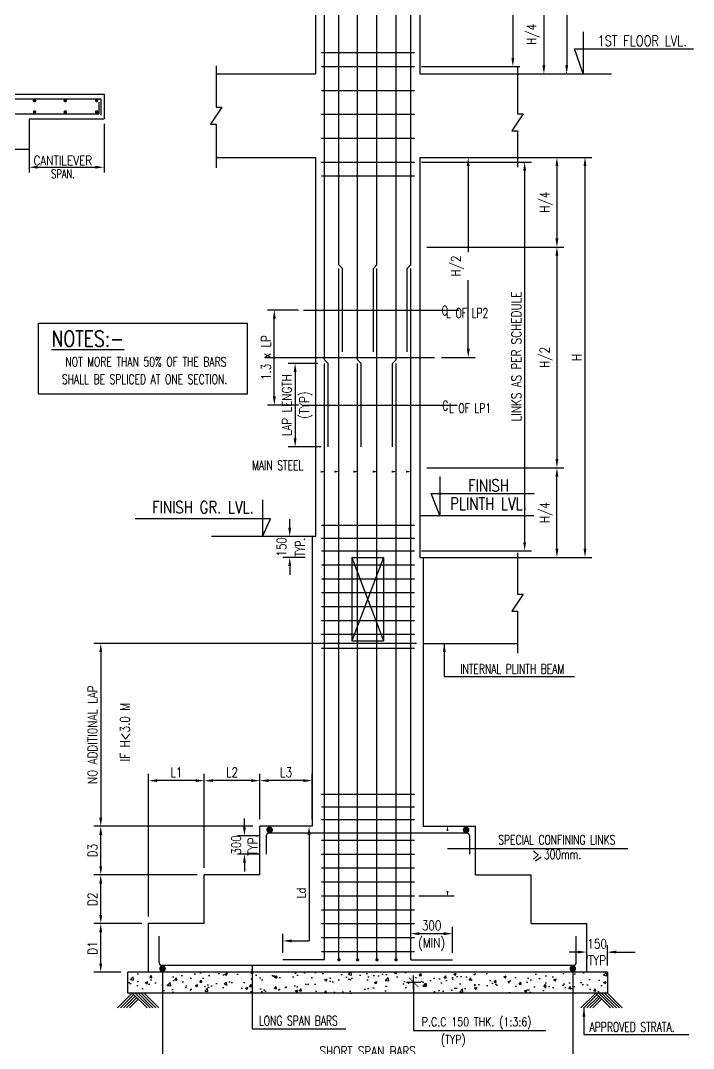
# Model space of a CAD drawing. Extents: x 482149 to 766876, y -388107 to -272741.
# Drawn here: x 703355 to 722711, y -328786 to -299230 of the extents above; entities that cross this region are included whole.
import ezdxf
from ezdxf.enums import TextEntityAlignment as Align
from ezdxf.lldxf.tags import DXFTag

# ---------------------------------------------------------------- set-up
doc = ezdxf.new("R2010")
doc.units = 0
doc.header["$LTSCALE"] = 500
doc.header["$MEASUREMENT"] = 0
doc.layers.get('DEFPOINTS').update_dxf_attribs({"color": 4})
for name, color, linetype in [('CEN', 8, 'CENTER'), ('COL', 1, 'Continuous'), ('DIM', 5, 'Continuous'), ('FOOT', 4, 'Continuous'), ('FRAME', 6, 'Continuous'), ('LINK', 2, 'Continuous'), ('P.C.C.', 8, 'Continuous'), ('RING', 4, 'Continuous'), ('S-CONCRET LINE', 4, 'Continuous'), ('S-R.C.C. PILE CAP', 40, 'Continuous'), ('S-REINFORCEMENT', 6, 'Continuous'), ('S-SCHEDULE', 2, 'Continuous'), ('S-TEXT-1', 4, 'Continuous'), ('S-TITLE', 6, 'Continuous'), ('TXT', 4, 'Continuous'), ('TXT1', 2, 'Continuous')]:
    doc.layers.add(name, color=color, linetype=linetype)
doc.styles.add('ROMAND', font='simplex.shx')
doc.styles.add('ROMANS', font='simplex.shx', dxfattribs={"width": 0.8, "height": 275, "bigfont": 'bigfont.shx'})
tags = doc.linetypes.add('CENTER', pattern=[2, 1.25, -0.25, 0.25, -0.25]).pattern_tags.tags
tags[10:11] = [DXFTag(74, 4), DXFTag(75, 0), DXFTag(340, '0'), DXFTag(46, 1.0), DXFTag(50, 0.0), DXFTag(44, 0.0), DXFTag(45, 0.0)]
tags[8:9] = [DXFTag(74, 4), DXFTag(75, 0), DXFTag(340, '0'), DXFTag(46, 1.0), DXFTag(50, 0.0), DXFTag(44, 0.0), DXFTag(45, 0.0)]
tags[6:7] = [DXFTag(74, 4), DXFTag(75, 0), DXFTag(340, '0'), DXFTag(46, 1.0), DXFTag(50, 0.0), DXFTag(44, 0.0), DXFTag(45, 0.0)]
tags[4:5] = [DXFTag(74, 4), DXFTag(75, 0), DXFTag(340, '0'), DXFTag(46, 1.0), DXFTag(50, 0.0), DXFTag(44, 0.0), DXFTag(45, 0.0)]
doc.dimstyles.new('dim100', dxfattribs={"dimtxt": 250, "dimasz": 250, "dimexe": 200, "dimexo": 200, "dimgap": 100, "dimtad": 1, "dimdec": 0, "dimzin": 0, "dimdsep": 46, "dimtxsty": 'ROMANS', "dimcen": 0, "dimclrd": 5, "dimclre": 5, "dimclrt": 4, "dimadec": 0, "dimazin": 0, "dimtfac": 1, "dimtdec": 0, "dimtix": 1, "dimtofl": 0, "dimtmove": 2, "dimatfit": 3, "dimfxl": 0, "dimtolj": 1, "dimtzin": 0, "dimlwd": -1, "dimlwe": -1, "dimarcsym": 0})
doc.dimstyles.new('dim25', dxfattribs={"dimtxt": 250, "dimasz": 250, "dimexe": 200, "dimexo": 200, "dimgap": 100, "dimtad": 1, "dimdec": 0, "dimlfac": 0.25, "dimzin": 0, "dimdsep": 46, "dimtxsty": 'ROMANS', "dimcen": 0, "dimclrd": 5, "dimclre": 5, "dimclrt": 4, "dimadec": 0, "dimazin": 0, "dimtfac": 1, "dimtdec": 0, "dimtix": 1, "dimtofl": 0, "dimtmove": 2, "dimatfit": 3, "dimfxl": 0, "dimtolj": 1, "dimtzin": 0, "dimlwd": -1, "dimlwe": -1, "dimarcsym": 0})
doc.dimstyles.new('INT$7', dxfattribs={"dimtxt": 9, "dimasz": 8, "dimexe": 8, "dimexo": 3, "dimgap": 2, "dimtad": 1, "dimdec": 0, "dimzin": 0, "dimdsep": 46, "dimtxsty": 'ROMANS', "dimblk": 'DIMTICK', "dimcen": -0.25, "dimclrd": 5, "dimclre": 5, "dimclrt": 4, "dimadec": 0, "dimazin": 0, "dimtfac": 1, "dimtdec": 0, "dimtix": 1, "dimtofl": 0, "dimtmove": 2, "dimatfit": 3, "dimldrblk": 'DIMTICK', "dimfxl": 0, "dimtolj": 1, "dimtzin": 0, "dimarcsym": 0})
doc.dimstyles.new('INT1', dxfattribs={"dimtxt": 250, "dimasz": 250, "dimexe": 150, "dimexo": 60, "dimgap": 75, "dimtad": 1, "dimdec": 0, "dimzin": 0, "dimdsep": 46, "dimtxsty": 'ROMANS', "dimcen": -250, "dimclrd": 5, "dimclre": 5, "dimclrt": 4, "dimadec": 0, "dimazin": 0, "dimtfac": 1, "dimtdec": 0, "dimtix": 1, "dimtofl": 0, "dimtmove": 2, "dimatfit": 3, "dimfxl": 0, "dimtolj": 1, "dimtzin": 0, "dimarcsym": 0})

# ---------------------------------------------------------------- blocks, each defined once
blk = doc.blocks.new('*D195')
at = {"layer": 'DEFPOINTS', "color": 0}
for p in [(711097, -314066), (711680, -314066), (711740, -314666)]:
    blk.add_point(p, dxfattribs=at)
at = {"layer": 'DIM', "color": 5}
for p, q in [((711097, -313816), (711097, -313566)), ((711480, -314066), (710897, -314066)), ((711540, -314666), (710897, -314666)), ((711097, -314916), (711097, -315166))]:
    blk.add_line(p, q, dxfattribs=at)
for points in [[(711055, -313816), (711139, -313816), (711097, -314066)], [(711139, -314916), (711055, -314916), (711097, -314666)]]:
    blk.add_solid(points, dxfattribs=at)
at = {"layer": 'DIM', "color": 4, "insert": (710860, -314366), "char_height": 275, "attachment_point": 5, "rotation": 90, "style": 'ROMANS'}
blk.add_mtext('\\A1;150', dxfattribs=at)
blk = doc.blocks.new('*D209')
at = {"layer": 'DEFPOINTS', "color": 0}
for p in [(710655, -307554), (711548, -307554), (711548, -310289)]:
    blk.add_point(p, dxfattribs=at)
at = {"layer": 'DIM', "color": 5}
for p, q in [((711348, -307554), (710455, -307554)), ((710655, -310039), (710655, -307804)), ((711348, -310289), (710455, -310289))]:
    blk.add_line(p, q, dxfattribs=at)
for points in [[(710697, -307804), (710613, -307804), (710655, -307554)], [(710613, -310039), (710697, -310039), (710655, -310289)]]:
    blk.add_solid(points, dxfattribs=at)
at = {"layer": 'DIM', "color": 4, "insert": (710418, -308922), "char_height": 275, "attachment_point": 5, "rotation": 90, "style": 'ROMANS'}
blk.add_mtext('\\A1;1.3 x LP', dxfattribs=at)
blk = doc.blocks.new('*D211')
at = {"layer": 'DEFPOINTS', "color": 0}
for p in [(715265, -303166), (716233, -303166), (715265, -308916)]:
    blk.add_point(p, dxfattribs=at)
at = {"layer": 'DIM', "color": 5}
for p, q in [((715465, -303166), (716433, -303166)), ((716233, -303416), (716233, -305887)), ((716233, -308666), (716233, -306695)), ((715465, -308916), (716433, -308916))]:
    blk.add_line(p, q, dxfattribs=at)
for points in [[(716275, -303416), (716191, -303416), (716233, -303166)], [(716191, -308666), (716275, -308666), (716233, -308916)]]:
    blk.add_solid(points, dxfattribs=at)
at = {"layer": 'DIM', "color": 4, "insert": (715923, -306291), "char_height": 275, "attachment_point": 5, "rotation": 90, "style": 'ROMANS'}
blk.add_mtext('\\A1;H/2', dxfattribs=at)
blk = doc.blocks.new('*D212')
at = {"layer": 'DEFPOINTS', "color": 0}
for p in [(717595, -303166), (719592, -303166), (717595, -314666)]:
    blk.add_point(p, dxfattribs=at)
at = {"layer": 'DIM', "color": 5}
for p, q in [((717795, -303166), (719792, -303166)), ((719592, -314416), (719592, -303416)), ((717795, -314666), (719792, -314666))]:
    blk.add_line(p, q, dxfattribs=at)
for points in [[(719633, -303416), (719550, -303416), (719592, -303166)], [(719550, -314416), (719633, -314416), (719592, -314666)]]:
    blk.add_solid(points, dxfattribs=at)
at = {"layer": 'DIM', "color": 4, "insert": (719354, -308916), "char_height": 275, "attachment_point": 5, "rotation": 90, "style": 'ROMANS'}
blk.add_mtext('\\A1;H', dxfattribs=at)
blk = doc.blocks.new('*D215')
at = {"layer": 'DEFPOINTS', "color": 0}
for p in [(717348, -291666), (717194, -300766), (719065, -300766)]:
    blk.add_point(p, dxfattribs=at)
at = {"layer": 'DIM', "color": 5}
for p, q in [((717548, -291666), (719265, -291666)), ((719065, -291916), (719065, -300516)), ((717394, -300766), (719265, -300766))]:
    blk.add_line(p, q, dxfattribs=at)
for points in [[(719107, -291916), (719024, -291916), (719065, -291666)], [(719024, -300516), (719107, -300516), (719065, -300766)]]:
    blk.add_solid(points, dxfattribs=at)
at = {"layer": 'DIM', "color": 4, "insert": (718828, -296216), "char_height": 275, "attachment_point": 5, "rotation": 90, "style": 'ROMANS'}
blk.add_mtext('\\A1;H', dxfattribs=at)
blk = doc.blocks.new('*D217')
at = {"layer": 'DEFPOINTS', "color": 0}
for p in [(717041, -303166), (714840, -305741), (718784, -305741)]:
    blk.add_point(p, dxfattribs=at)
at = {"layer": 'DIM', "color": 5}
for p, q in [((717241, -303166), (718984, -303166)), ((718784, -303416), (718784, -305491)), ((715040, -305741), (718984, -305741))]:
    blk.add_line(p, q, dxfattribs=at)
for points in [[(718826, -303416), (718742, -303416), (718784, -303166)], [(718742, -305491), (718826, -305491), (718784, -305741)]]:
    blk.add_solid(points, dxfattribs=at)
at = {"layer": 'DIM', "color": 4, "insert": (718475, -304453), "char_height": 275, "attachment_point": 5, "rotation": 90, "style": 'ROMANS'}
blk.add_mtext('\\A1;H/4', dxfattribs=at)
blk = doc.blocks.new('*D218')
at = {"layer": 'DEFPOINTS', "color": 0}
for p in [(714840, -305741), (714840, -312091), (718784, -312091)]:
    blk.add_point(p, dxfattribs=at)
at = {"layer": 'DIM', "color": 5}
for p, q in [((715040, -305741), (718984, -305741)), ((718784, -305991), (718784, -311841)), ((715040, -312091), (718984, -312091))]:
    blk.add_line(p, q, dxfattribs=at)
for points in [[(718826, -305991), (718742, -305991), (718784, -305741)], [(718742, -311841), (718826, -311841), (718784, -312091)]]:
    blk.add_solid(points, dxfattribs=at)
at = {"layer": 'DIM', "color": 4, "insert": (718475, -308916), "char_height": 275, "attachment_point": 5, "rotation": 90, "style": 'ROMANS'}
blk.add_mtext('\\A1;H/2', dxfattribs=at)
blk = doc.blocks.new('*D221')
at = {"layer": 'DEFPOINTS', "color": 0}
for p in [(714840, -298491), (717194, -300766), (718409, -300766)]:
    blk.add_point(p, dxfattribs=at)
at = {"layer": 'DIM', "color": 5}
for p, q in [((715040, -298491), (718609, -298491)), ((718409, -298741), (718409, -300516)), ((717394, -300766), (718609, -300766))]:
    blk.add_line(p, q, dxfattribs=at)
for points in [[(718451, -298741), (718368, -298741), (718409, -298491)], [(718368, -300516), (718451, -300516), (718409, -300766)]]:
    blk.add_solid(points, dxfattribs=at)
at = {"layer": 'DIM', "color": 4, "insert": (718100, -299628), "char_height": 275, "attachment_point": 5, "rotation": 90, "style": 'ROMANS'}
blk.add_mtext('\\A1;H/4', dxfattribs=at)
blk = doc.blocks.new('*D205')
at = {"layer": 'DEFPOINTS', "color": 0}
for p in [(714688, -291799), (714688, -300552), (717516, -300552)]:
    blk.add_point(p, dxfattribs=at)
at = {"layer": 'DIM', "color": 5}
for p, q in [((714888, -291799), (717716, -291799)), ((717516, -292049), (717516, -300302)), ((714888, -300552), (717716, -300552))]:
    blk.add_line(p, q, dxfattribs=at)
for points in [[(717558, -292049), (717475, -292049), (717516, -291799)], [(717475, -300302), (717558, -300302), (717516, -300552)]]:
    blk.add_solid(points, dxfattribs=at)
at = {"layer": 'DIM', "color": 4, "insert": (717279, -296176), "char_height": 275, "attachment_point": 5, "rotation": 90, "style": 'ROMANS'}
blk.add_mtext('\\A1;LINKS AS PER SCHEDULE', dxfattribs=at)
blk = doc.blocks.new('*D206')
at = {"layer": 'DEFPOINTS', "color": 0}
for p in [(714688, -303299), (714688, -314479), (717856, -314479)]:
    blk.add_point(p, dxfattribs=at)
at = {"layer": 'DIM', "color": 5}
for p, q in [((714888, -303299), (718056, -303299)), ((717856, -303549), (717856, -314229)), ((714888, -314479), (718056, -314479))]:
    blk.add_line(p, q, dxfattribs=at)
for points in [[(717897, -303549), (717814, -303549), (717856, -303299)], [(717814, -314229), (717897, -314229), (717856, -314479)]]:
    blk.add_solid(points, dxfattribs=at)
at = {"layer": 'DIM', "color": 4, "insert": (717618, -308889), "char_height": 275, "attachment_point": 5, "rotation": 90, "style": 'ROMANS'}
blk.add_mtext('\\A1;LINKS AS PER SCHEDULE', dxfattribs=at)
blk = doc.blocks.new('*D208')
at = {"layer": 'DEFPOINTS', "color": 0}
for p in [(712100, -309089), (711253, -311489), (712200, -311489)]:
    blk.add_point(p, dxfattribs=at)
at = {"layer": 'DIM', "color": 5}
for p, q in [((711900, -309089), (711053, -309089)), ((711253, -309339), (711253, -311239)), ((712000, -311489), (711053, -311489))]:
    blk.add_line(p, q, dxfattribs=at)
for points in [[(711295, -309339), (711211, -309339), (711253, -309089)], [(711211, -311239), (711295, -311239), (711253, -311489)]]:
    blk.add_solid(points, dxfattribs=at)
at = {"layer": 'DIM', "color": 4, "char_height": 275, "attachment_point": 5, "rotation": 90, "style": 'ROMANS'}
for s, insert in [('\\A1;LAP LENGTH', (711016, -310289)), ('(TYP)', (711563, -310289))]:
    blk.add_mtext(s, dxfattribs=dict(at, insert=insert))
blk = doc.blocks.new('*D222')
at = {"layer": 'DEFPOINTS', "color": 0}
for p in [(714840, -312091), (718784, -312091), (717041, -314666)]:
    blk.add_point(p, dxfattribs=at)
at = {"layer": 'DIM', "color": 5}
for p, q in [((715040, -312091), (718984, -312091)), ((718784, -314416), (718784, -312341)), ((717241, -314666), (718984, -314666))]:
    blk.add_line(p, q, dxfattribs=at)
for points in [[(718826, -312341), (718742, -312341), (718784, -312091)], [(718742, -314416), (718826, -314416), (718784, -314666)]]:
    blk.add_solid(points, dxfattribs=at)
at = {"layer": 'DIM', "color": 4, "insert": (718475, -313378), "char_height": 275, "attachment_point": 5, "rotation": 90, "style": 'ROMANS'}
blk.add_mtext('\\A1;H/4', dxfattribs=at)
blk = doc.blocks.new('*D196')
at = {"layer": 'DEFPOINTS', "color": 0}
for p in [(705662, -325197), (707040, -325197), (706440, -326597)]:
    blk.add_point(p, dxfattribs=at)
at = {"layer": 'DIM', "color": 5}
for p, q in [((706840, -325197), (705462, -325197)), ((705662, -326347), (705662, -325447)), ((706240, -326597), (705462, -326597))]:
    blk.add_line(p, q, dxfattribs=at)
for points in [[(705703, -325447), (705620, -325447), (705662, -325197)], [(705620, -326347), (705703, -326347), (705662, -326597)]]:
    blk.add_solid(points, dxfattribs=at)
at = {"layer": 'DIM', "color": 4, "insert": (705424, -325897), "char_height": 275, "attachment_point": 5, "rotation": 90, "style": 'ROMANS'}
blk.add_mtext('\\A1;D1', dxfattribs=at)
blk = doc.blocks.new('*D197')
at = {"layer": 'DEFPOINTS', "color": 0}
for p in [(705662, -323797), (708640, -323797), (707040, -325197)]:
    blk.add_point(p, dxfattribs=at)
at = {"layer": 'DIM', "color": 5}
for p, q in [((708440, -323797), (705462, -323797)), ((705662, -324947), (705662, -324047)), ((706840, -325197), (705462, -325197))]:
    blk.add_line(p, q, dxfattribs=at)
for points in [[(705703, -324047), (705620, -324047), (705662, -323797)], [(705620, -324947), (705703, -324947), (705662, -325197)]]:
    blk.add_solid(points, dxfattribs=at)
at = {"layer": 'DIM', "color": 4, "insert": (705424, -324497), "char_height": 275, "attachment_point": 5, "rotation": 90, "style": 'ROMANS'}
blk.add_mtext('\\A1;D2', dxfattribs=at)
blk = doc.blocks.new('*D198')
at = {"layer": 'DEFPOINTS', "color": 0}
for p in [(705662, -322397), (710240, -322397), (708640, -323797)]:
    blk.add_point(p, dxfattribs=at)
at = {"layer": 'DIM', "color": 5}
for p, q in [((710040, -322397), (705462, -322397)), ((705662, -323547), (705662, -322647)), ((708440, -323797), (705462, -323797))]:
    blk.add_line(p, q, dxfattribs=at)
for points in [[(705703, -322647), (705620, -322647), (705662, -322397)], [(705620, -323547), (705703, -323547), (705662, -323797)]]:
    blk.add_solid(points, dxfattribs=at)
at = {"layer": 'DIM', "color": 4, "insert": (705424, -323097), "char_height": 275, "attachment_point": 5, "rotation": 90, "style": 'ROMANS'}
blk.add_mtext('\\A1;D3', dxfattribs=at)
blk = doc.blocks.new('*D199')
at = {"layer": 'DEFPOINTS', "color": 0}
for p in [(710240, -321086), (710240, -322397), (711740, -322397)]:
    blk.add_point(p, dxfattribs=at)
at = {"layer": 'DIM', "color": 5}
for p, q in [((710240, -322197), (710240, -320886)), ((711740, -322197), (711740, -320886)), ((711490, -321086), (710490, -321086))]:
    blk.add_line(p, q, dxfattribs=at)
for points in [[(710490, -321044), (710490, -321127), (710240, -321086)], [(711490, -321127), (711490, -321044), (711740, -321086)]]:
    blk.add_solid(points, dxfattribs=at)
at = {"layer": 'DIM', "color": 4, "insert": (710990, -320848), "char_height": 275, "attachment_point": 5, "style": 'ROMANS'}
blk.add_mtext('\\A1;L3', dxfattribs=at)
blk = doc.blocks.new('*D200')
at = {"layer": 'DEFPOINTS', "color": 0}
for p in [(708640, -321086), (710240, -322397), (708640, -323797)]:
    blk.add_point(p, dxfattribs=at)
at = {"layer": 'DIM', "color": 5}
for p, q in [((708640, -323597), (708640, -320886)), ((710240, -322197), (710240, -320886)), ((709990, -321086), (708890, -321086))]:
    blk.add_line(p, q, dxfattribs=at)
for points in [[(708890, -321044), (708890, -321127), (708640, -321086)], [(709990, -321127), (709990, -321044), (710240, -321086)]]:
    blk.add_solid(points, dxfattribs=at)
at = {"layer": 'DIM', "color": 4, "insert": (709440, -320848), "char_height": 275, "attachment_point": 5, "style": 'ROMANS'}
blk.add_mtext('\\A1;L2', dxfattribs=at)
blk = doc.blocks.new('*D201')
at = {"layer": 'DEFPOINTS', "color": 0}
for p in [(707040, -321086), (708640, -323797), (707040, -325197)]:
    blk.add_point(p, dxfattribs=at)
at = {"layer": 'DIM', "color": 5}
for p, q in [((707040, -324997), (707040, -320886)), ((708640, -323597), (708640, -320886)), ((708390, -321086), (707290, -321086))]:
    blk.add_line(p, q, dxfattribs=at)
for points in [[(707290, -321044), (707290, -321127), (707040, -321086)], [(708390, -321127), (708390, -321044), (708640, -321086)]]:
    blk.add_solid(points, dxfattribs=at)
at = {"layer": 'DIM', "color": 4, "insert": (707840, -320848), "char_height": 275, "attachment_point": 5, "style": 'ROMANS'}
blk.add_mtext('\\A1;L1', dxfattribs=at)
blk = doc.blocks.new('*D202')
at = {"layer": 'DEFPOINTS', "color": 0}
for p in [(719640, -325897), (720240, -326015), (720240, -326597)]:
    blk.add_point(p, dxfattribs=at)
at = {"layer": 'DIM', "color": 5}
for p, q in [((720240, -326397), (720240, -325815)), ((719390, -326015), (719140, -326015)), ((719640, -326097), (719640, -326215)), ((720490, -326015), (720740, -326015))]:
    blk.add_line(p, q, dxfattribs=at)
for points in [[(719390, -326056), (719390, -325973), (719640, -326015)], [(720490, -325973), (720490, -326056), (720240, -326015)]]:
    blk.add_solid(points, dxfattribs=at)
at = {"layer": 'DIM', "color": 4, "char_height": 275, "attachment_point": 5, "style": 'ROMANS'}
for s, insert in [('\\A1;150', (719940, -325777)), ('TYP', (719940, -326252))]:
    blk.add_mtext(s, dxfattribs=dict(at, insert=insert))
blk = doc.blocks.new('*D203')
at = {"layer": 'DEFPOINTS', "color": 0}
for p in [(715780, -325486), (714580, -326238), (715780, -326238)]:
    blk.add_point(p, dxfattribs=at)
at = {"layer": 'DIM', "color": 5}
for p, q in [((714580, -326038), (714580, -325286)), ((715780, -326038), (715780, -325286)), ((714830, -325486), (715530, -325486))]:
    blk.add_line(p, q, dxfattribs=at)
for points in [[(714830, -325444), (714830, -325528), (714580, -325486)], [(715530, -325528), (715530, -325444), (715780, -325486)]]:
    blk.add_solid(points, dxfattribs=at)
at = {"layer": 'DIM', "color": 4, "char_height": 275, "attachment_point": 5, "style": 'ROMANS'}
for s, insert in [('\\A1;300', (715180, -325249)), ('(MIN)', (715180, -325796))]:
    blk.add_mtext(s, dxfattribs=dict(at, insert=insert))
blk = doc.blocks.new('DIMTICK')
for p, q in [((-1, 0), (1, 0)), ((0, 1), (0, -1))]:
    blk.add_line(p, q)
at = {"color": 2, "const_width": 0.1}
blk.add_lwpolyline([(0.71, 0.71), (-0.71, -0.71)], dxfattribs=at)
blk = doc.blocks.new('*D204')
at = {"layer": 'DEFPOINTS', "color": 0}
for p in [(707438, -326300), (719242, -326300), (719242, -329105)]:
    blk.add_point(p, dxfattribs=at)
at = {"layer": 'DIM', "color": 5}
for p, q in [((707438, -326500), (707438, -329305)), ((719242, -326500), (719242, -329305)), ((707688, -329105), (718992, -329105))]:
    blk.add_line(p, q, dxfattribs=at)
for points in [[(707688, -329063), (707688, -329146), (707438, -329105)], [(718992, -329146), (718992, -329063), (719242, -329105)]]:
    blk.add_solid(points, dxfattribs=at)
at = {"layer": 'DIM', "color": 4, "insert": (713340, -328867), "char_height": 275, "attachment_point": 5, "style": 'ROMANS'}
blk.add_mtext('\\A1;SHORT SPAN BARS', dxfattribs=at)
blk = doc.blocks.new('*D223')
at = {"layer": 'DEFPOINTS', "color": 0}
for p in [(714940, -317138), (705662, -322397), (710240, -322397)]:
    blk.add_point(p, dxfattribs=at)
at = {"layer": 'S-R.C.C. PILE CAP', "color": 5}
for p, q in [((714740, -317138), (705462, -317138)), ((705662, -317388), (705662, -322147)), ((710040, -322397), (705462, -322397))]:
    blk.add_line(p, q, dxfattribs=at)
for points in [[(705703, -317388), (705620, -317388), (705662, -317138)], [(705620, -322147), (705703, -322147), (705662, -322397)]]:
    blk.add_solid(points, dxfattribs=at)
at = {"layer": 'S-R.C.C. PILE CAP', "color": 4, "char_height": 275, "attachment_point": 5, "rotation": 90, "style": 'ROMANS'}
for s, insert in [('\\A1;{NO ADDITI0NAL LAP', (705424, -319767)), ('\\P IF H<3.0 M }', (706128, -319767))]:
    blk.add_mtext(s, dxfattribs=dict(at, insert=insert))
blk = doc.blocks.new('*D224')
at = {"layer": 'DEFPOINTS', "color": 0}
for p in [(710421, -322677), (709795, -323197), (710421, -323197)]:
    blk.add_point(p, dxfattribs=at)
at = {"layer": 'S-R.C.C. PILE CAP', "color": 5}
for p, q in [((709795, -322427), (709795, -322177)), ((710221, -322677), (709595, -322677)), ((710221, -323197), (709595, -323197)), ((709795, -323447), (709795, -323697))]:
    blk.add_line(p, q, dxfattribs=at)
for points in [[(709754, -322427), (709837, -322427), (709795, -322677)], [(709837, -323447), (709754, -323447), (709795, -323197)]]:
    blk.add_solid(points, dxfattribs=at)
at = {"layer": 'S-R.C.C. PILE CAP', "color": 4, "char_height": 275, "attachment_point": 5, "rotation": 90, "style": 'ROMANS'}
for s, insert in [('\\A1;{300', (709558, -322937)), ('TYP.', (710033, -322937))]:
    blk.add_mtext(s, dxfattribs=dict(at, insert=insert))
blk = doc.blocks.new('*D264')
at = {"layer": 'DEFPOINTS', "color": 0}
for p in [(705757, -302051), (703599, -302545), (705757, -303447)]:
    blk.add_point(p, dxfattribs=at)
at = {"layer": 'DIM', "color": 5, "lineweight": -2}
for p, q in [((705757, -302201), (705757, -303597)), ((703599, -302695), (703599, -303597)), ((703849, -303447), (705507, -303447))]:
    blk.add_line(p, q, dxfattribs=at)
at = {"layer": 'DIM', "color": 5}
for points in [[(703849, -303406), (703849, -303489), (703599, -303447)], [(705507, -303489), (705507, -303406), (705757, -303447)]]:
    blk.add_solid(points, dxfattribs=at)
at = {"layer": 'DIM', "color": 4, "insert": (704678, -303372), "char_height": 275, "attachment_point": 5, "style": 'ROMANS'}
blk.add_mtext('\\A1;   ', dxfattribs=at)

msp = doc.modelspace()

# ---------------------------------------------------------------- hatches: boundary and pattern name
at = {"layer": 'P.C.C.'}
h = msp.add_hatch(dxfattribs=at)
h.set_pattern_fill('AR-CONC', color=256, scale=100, style=0)
h.set_pattern_definition([(50, (22005.53, -415566.13), (717.2602, -62.75213), [75, -825]), (355, (22005.5, -415566.1), (-138.7513, 752.1921), [60, -660]), (100.4514, (22065.3, -415571.36), (578.5094, 689.43954), [63.7402, -701.1421]), (46.1842, (22005.5, -415366.1), (1067.241, -165.519), [112.5, -1237.5]), (96.6356, (22094.5, -415379.9), (934.6627, 974.1179), [95.6103, -1051.713]), (351.1842, (22005.5, -415366.1), (934.662, 974.1186), [90, -990]), (21, (22105.53, -415416.13), (596.90705, -402.6189), [75, -825]), (326, (22105.5, -415416.1), (243.3153, 725.15005), [60, -660]), (71.4514, (22155.3, -415449.7), (840.2226, 322.5305), [63.7402, -701.1421]), (37.5, (22005.53, -415566.13), (12.159855, 332.89385), [0, -652, 0, -670, 0, -662.5]), (7.5, (22005.53, -415566.13), (263.06954, 394.41171), [0, -382, 0, -637, 0, -252.5]), (327.5, (21782.53, -415566.13), (533.82244, -22.55487), [0, -250, 0, -780, 0, -1035]), (317.5, (21682.53, -415566.13), (583.18617, 100.10498), [0, -325, 0, -518, 0, -735])])
h.paths.add_polyline_path([(711294.92, -326596.715), (711294.92, -327196.715), (720240.033, -327196.715), (720240.033, -326596.715)])
h.paths.add_polyline_path([(711294.92, -327196.715), (711294.92, -326596.715), (706440.033, -326596.715), (706440.033, -327196.715)])

# ---------------------------------------------------------------- linework, layer by layer
at = {"layer": 'CEN'}
for p, q in [((711490.859, -307553.971), (715960.859, -307553.971)), ((710387.059, -308915.523), (715265.421, -308915.523)), ((711448.033, -310289.368), (715918.033, -310289.368))]:
    msp.add_line(p, q, dxfattribs=at)
at = {"layer": 'CEN', "linetype": 'Continuous'}
msp.add_line((714809.799, -324396.715), (715828.799, -324396.715), dxfattribs=at)
at = {"layer": 'COL', "linetype": 'Continuous', "const_width": 48}
for points in [[(712487.809, -326237.715, 1), (712535.809, -326237.715, 1)], [(713026.226, -326237.715, 1), (713074.226, -326237.715, 1)], [(713581.052, -326237.715, 1), (713629.052, -326237.715, 1)], [(714133.664, -326237.715, 1), (714181.664, -326237.715, 1)]]:
    msp.add_lwpolyline(points, format="xyb", close=True, dxfattribs=at)
at = {"layer": 'DIM', "color": 3, "linetype": 'Continuous'}
for p, q in [((717651.22, -300765.523), (720349.42, -300765.523)), ((714840.033, -313465.523), (718122.864, -313465.523)), ((711840.033, -314065.523), (708852.061, -314065.523))]:
    msp.add_line(p, q, dxfattribs=at)
at = {"layer": 'DIM'}
for p, q in [((712880.033, -314665.523), (713800.033, -317065.523)), ((713800.033, -314665.523), (712880.033, -317065.523)), ((715635.873, -323033.839), (720827.506, -323033.839)), ((720320.033, -326014.632), (721039.033, -326014.632))]:
    msp.add_line(p, q, dxfattribs=at)
at = {"layer": 'DIM', "color": 5}
for p, q in [((711641.168, -322396.715), (711454.168, -322396.715)), ((711654.168, -322646.715), (711654.168, -325694.928)), ((710900.033, -326037.715), (710900.033, -325494.928)), ((711150.033, -325694.928), (711654.168, -325694.928))]:
    msp.add_line(p, q, dxfattribs=at)
at = {"layer": 'DIM', "color": 8}
for points in [[(708982.935, -300532.903), (708982.935, -301722.115), (709149.299, -301722.115), (708816.571, -302208.932), (708982.935, -302208.932), (708982.935, -303465.948)], [(717651.22, -300552.563), (717651.22, -301910.526), (717817.584, -301910.526), (717484.856, -302397.343), (717651.22, -302397.343), (717651.22, -303444.479)], [(717651.22, -314531.748), (717651.22, -315727.024), (717817.584, -315727.024), (717484.856, -316213.841), (717651.22, -316213.841), (717651.22, -317423.665)]]:
    msp.add_lwpolyline(points, dxfattribs=at)
at = {"layer": 'DIM', "flags": 128}
for points in [[(711983.889, -312200.443, 61.213, 0, 0), (712136.82, -312200.443, 0, 0, 0), (709860.54, -312200.443, 0, 0, 0)], [(712384.39, -312200.443, 61.213, 0, 0), (712537.32, -312200.443, 0, 0, 0), (710778.04, -312200.443, 0, 0, 0)], [(712930.487, -312200.443, 61.213, 0, 0), (713083.417, -312200.443, 0, 0, 0), (711324.138, -312200.443, 0, 0, 0)], [(713481.33, -312200.443, 61.213, 0, 0), (713634.26, -312200.443, 0, 0, 0), (711718.98, -312200.443, 0, 0, 0)], [(714029.701, -312200.443, 61.213, 0, 0), (714182.631, -312200.443, 0, 0, 0), (712267.351, -312200.443, 0, 0, 0)], [(714440.979, -312200.443, 61.213, 0, 0), (714593.909, -312200.443, 0, 0, 0), (712678.63, -312200.443, 0, 0, 0)], [(715635.873, -324260.276, 61.213, 0, 0), (715635.873, -324413.206, 0, 0, 0), (715635.873, -323371.521, 0, 0, 0), (715635.873, -322383.836, 0, 61.213, 0), (715635.873, -322536.766, 0, 0, 0)]]:
    msp.add_lwpolyline(points, format="xyseb", dxfattribs=at)
at = {"layer": 'DIM', "color": 5}
for points in [[(711612.501, -322646.715), (711695.834, -322646.715), (711654.168, -322396.715)], [(711150.033, -325653.261), (711150.033, -325736.595), (710900.033, -325694.928)]]:
    msp.add_solid(points, dxfattribs=at)
at = {"layer": 'FOOT', "linetype": 'Continuous'}
msp.add_lwpolyline([(703873.435, -307933.239), (709872.31, -307933.239), (709872.31, -309973.822), (703873.435, -309973.822)], close=True, dxfattribs=at)
at = {"layer": 'FRAME'}
for centre, start, end in [((710500.639, -322676.715), 90, 180), ((716190.861, -322676.715), 0, 90), ((707420.033, -326316.715), 180, 270), ((719260.033, -326316.715), 270, 0)]:
    msp.add_arc(centre, 80, start, end, dxfattribs=at)
at = {"layer": 'LINK'}
for p, q in [((712007.295, -300152.361), (714687.841, -300152.361)), ((712007.295, -300552.361), (714687.841, -300552.361)), ((712007.295, -301238.361), (714687.841, -301238.361)), ((712007.295, -301924.361), (714687.841, -301924.361)), ((712007.295, -302610.361), (714687.841, -302610.361)), ((712007.295, -303298.907), (714687.841, -303298.907)), ((712007.295, -303698.907), (714687.841, -303698.907)), ((712007.295, -313742.036), (714687.841, -313742.036)), ((712007.295, -314110.361), (714687.841, -314110.361)), ((712007.295, -314478.686), (714687.841, -314478.686)), ((712007.295, -314878.686), (714687.841, -314878.686)), ((712007.295, -315278.686), (714687.841, -315278.686)), ((712007.295, -315678.686), (714687.841, -315678.686)), ((712007.295, -316078.686), (714687.841, -316078.686)), ((712007.295, -316478.686), (714687.841, -316478.686)), ((712007.295, -316878.686), (714687.841, -316878.686)), ((712007.295, -317278.686), (714687.841, -317278.686)), ((712007.295, -321473.228), (714687.841, -321473.228)), ((712007.295, -321841.553), (714687.841, -321841.553)), ((712007.295, -322203.389), (714687.841, -322203.389)), ((712007.295, -322796.715), (714687.841, -322796.715)), ((712007.295, -323196.715), (714687.841, -323196.715)), ((712007.295, -323596.715), (714687.841, -323596.715)), ((712007.295, -323996.715), (714687.841, -323996.715)), ((712007.295, -324396.715), (714687.841, -324396.715)), ((712007.295, -324796.715), (714687.841, -324796.715)), ((712007.295, -325196.715), (714687.841, -325196.715)), ((712007.295, -325596.715), (714687.841, -325596.715)), ((712007.295, -325996.715), (714687.841, -325996.715))]:
    msp.add_line(p, q, dxfattribs=at)
at = {"layer": 'RING', "linetype": 'Continuous'}
for p, q in [((706145.769, -327620.979), (706570.033, -327196.715)), ((706230.622, -327620.979), (706612.459, -327239.142)), ((706315.475, -327620.979), (706654.886, -327281.568)), ((706400.327, -327620.979), (706697.312, -327323.995)), ((706485.18, -327620.979), (706739.739, -327366.421)), ((706994.297, -327620.979), (706570.033, -327196.715)), ((707079.15, -327620.979), (706654.886, -327196.715)), ((707164.003, -327620.979), (706739.739, -327196.715)), ((707248.855, -327620.979), (706824.591, -327196.715)), ((707333.708, -327620.979), (706909.444, -327196.715)), ((719476.358, -327620.979), (719900.622, -327196.715)), ((719561.21, -327620.979), (719943.048, -327239.142)), ((719646.063, -327620.979), (719985.475, -327281.568)), ((719730.916, -327620.979), (720027.901, -327323.995)), ((719815.769, -327620.979), (720070.327, -327366.421)), ((720324.886, -327620.979), (719900.622, -327196.715)), ((720409.739, -327620.979), (719985.475, -327196.715)), ((720494.591, -327620.979), (720070.327, -327196.715)), ((720579.444, -327620.979), (720155.18, -327196.715)), ((720664.297, -327620.979), (720240.033, -327196.715))]:
    msp.add_line(p, q, dxfattribs=at)
at = {"layer": 'S-CONCRET LINE', "color": 130, "linetype": 'Continuous'}
for p, q in [((711840.033, -291665.523), (711840.033, -300765.523)), ((714840.033, -291665.523), (714840.033, -300765.523)), ((708982.935, -300765.523), (711840.033, -300765.523)), ((714840.033, -300765.523), (717651.22, -300765.523)), ((708982.935, -303165.523), (711840.033, -303165.523)), ((711840.033, -303165.523), (711840.033, -314065.523)), ((714840.033, -303165.523), (714840.033, -314665.523)), ((714840.033, -303165.523), (717651.22, -303165.523)), ((711740.033, -314065.523), (711740.033, -322396.715)), ((712880.033, -314665.523), (713800.033, -314665.523)), ((712880.033, -314665.523), (712880.033, -317065.523)), ((713800.033, -314665.523), (713800.033, -317065.523)), ((714840.033, -314665.523), (717651.22, -314665.523)), ((714940.033, -314665.523), (714940.033, -322396.715)), ((712880.033, -317065.523), (713800.033, -317065.523)), ((714940.033, -317137.701), (717651.22, -317137.701)), ((710240.033, -323796.715), (710240.033, -322396.715)), ((711740.033, -322396.715), (710240.033, -322396.715)), ((714940.033, -322396.715), (716440.033, -322396.715)), ((716440.033, -323796.715), (716440.033, -322396.715)), ((710240.033, -323796.715), (708640.033, -323796.715)), ((708640.033, -325196.715), (708640.033, -323796.715)), ((716440.033, -323796.715), (718040.033, -323796.715)), ((718040.033, -325196.715), (718040.033, -323796.715)), ((707040.033, -326596.715), (707040.033, -325196.715)), ((708640.033, -325196.715), (707040.033, -325196.715)), ((718040.033, -325196.715), (719640.033, -325196.715)), ((719640.033, -326596.715), (719640.033, -325196.715)), ((720240.033, -326596.715), (706440.033, -326596.715)), ((706440.033, -327196.715), (706440.033, -326596.715)), ((720240.033, -326596.715), (720240.033, -327196.715)), ((720240.033, -327196.715), (706440.033, -327196.715))]:
    msp.add_line(p, q, dxfattribs=at)
at = {"layer": 'S-CONCRET LINE', "color": 130}
for p, q in [((698731.809, -301350.035), (705756.56, -301350.035)), ((705756.56, -301350.035), (705756.56, -302051.35)), ((703599.361, -302051.35), (703599.361, -302939.678)), ((703599.361, -302051.35), (705756.56, -302051.35)), ((703599.361, -302939.678), (702616.858, -302939.678))]:
    msp.add_line(p, q, dxfattribs=at)
at = {"layer": 'S-REINFORCEMENT'}
for p, q in [((712511.809, -306257.553), (712511.809, -293940.523)), ((713605.052, -306257.553), (713605.052, -293940.523)), ((714580.033, -306257.553), (714580.033, -293940.523)), ((712100.033, -308989.368), (712100.033, -296472.803)), ((713050.226, -308989.368), (713050.226, -296472.803)), ((714157.664, -308989.368), (714157.664, -296472.803)), ((683374.528, -301478.335), (705660.625, -301478.335)), ((705660.625, -301478.335), (705660.625, -301952.58)), ((705602.664, -301574.848), (705602.664, -301909.744)), ((698731.809, -301909.744), (705602.664, -301909.744)), ((712611.809, -306357.553), (712511.809, -306257.553)), ((712511.809, -326237.715), (712511.809, -306357.553)), ((712611.809, -308757.553), (712611.809, -306357.553)), ((713505.052, -306357.553), (713605.052, -306257.553)), ((713505.052, -308757.553), (713505.052, -306357.553)), ((713605.052, -326237.715), (713605.052, -306357.553)), ((714480.033, -306357.553), (714580.033, -306257.553)), ((714480.033, -308757.553), (714480.033, -306357.553)), ((714580.033, -326237.715), (714580.033, -306357.553)), ((712200.033, -309089.368), (712100.033, -308989.368)), ((712100.033, -326237.715), (712100.033, -309089.368)), ((712200.033, -311489.368), (712200.033, -309089.368)), ((713150.226, -309089.368), (713050.226, -308989.368)), ((713050.226, -326237.715), (713050.226, -309089.368)), ((713150.226, -311489.368), (713150.226, -309089.368)), ((714057.664, -309089.368), (714157.664, -308989.368)), ((714057.664, -311489.368), (714057.664, -309089.368)), ((714157.664, -326237.715), (714157.664, -309089.368)), ((713605.052, -326237.715), (713605.052, -314764.695)), ((710420.639, -322676.715), (710420.639, -323196.715)), ((716190.861, -322596.715), (710500.639, -322596.715)), ((716270.861, -322676.715), (716270.861, -323196.715)), ((707340.033, -326316.715), (707340.033, -325556.956)), ((719340.033, -326316.715), (719340.033, -325561.66)), ((712100.033, -326237.715), (710900.033, -326237.715)), ((714580.033, -326237.715), (715780.033, -326237.715)), ((719260.033, -326396.715), (707420.033, -326396.715))]:
    msp.add_line(p, q, dxfattribs=at)
at = {"layer": 'S-REINFORCEMENT', "const_width": 50.698}
for points in [[(703731.305, -301529.359, -1), (703782, -301529.359, -1)], [(704614.554, -301529.359, -1), (704665.249, -301529.359, -1)], [(705518.654, -301529.359, -1), (705569.349, -301529.359, -1)], [(703731.305, -301858.719, 1), (703782, -301858.719, 1)], [(704614.554, -301858.719, 1), (704665.249, -301858.719, 1)], [(705518.654, -301858.325, 1), (705569.349, -301858.325, 1)]]:
    msp.add_lwpolyline(points, format="xyb", close=True, dxfattribs=at)
at = {"layer": 'S-REINFORCEMENT', "linetype": 'Continuous', "const_width": 96}
for points in [[(710470.802, -322501.778, -1), (710566.802, -322501.778, -1)], [(716220.698, -322501.778, 1), (716124.698, -322501.778, 1)], [(707390.195, -326491.653, 1), (707486.195, -326491.653, 1)], [(719289.87, -326491.653, -1), (719193.87, -326491.653, -1)]]:
    msp.add_lwpolyline(points, format="xyb", close=True, dxfattribs=at)
at = {"layer": 'TXT', "linetype": 'ByBlock'}
msp.add_line((718169.776, -323393.737), (718329.044, -323281.27), dxfattribs=at)
at = {"layer": 'TXT1'}
for points in [[(719535.562, -299553.288), (719535.562, -300765.523), (719290.016, -300043.813), (722711.49, -300043.813)], [(715413.725, -312338.276), (715413.725, -313465.523), (715168.18, -312828.801), (718125.547, -312828.801)], [(710315.585, -313014.951), (710315.585, -314065.523), (710545.189, -313556.717), (706650.044, -313556.717)]]:
    msp.add_lwpolyline(points, dxfattribs=at)

# ---------------------------------------------------------------- texts
at = {"layer": 'DIM', "color": 4, "style": 'ROMANS', "width": 0.8}
for s, p in [('P.C.C 150 THK. (1:3:6)', (714895.078, -328146.043)), ('(TYP)', (715446.578, -328657.036))]:
    msp.add_text(s, height=250, dxfattribs=at).set_placement(p)
at = {"layer": 'DIM', "color": 4, "insert": (711429.168, -324317.215), "char_height": 250, "attachment_point": 5, "rotation": 90, "style": 'ROMANS'}
msp.add_mtext('\\A1;Ld', dxfattribs=at)
at = {"layer": 'S-SCHEDULE', "color": 4, "style": 'ROMANS', "width": 0.7}
msp.add_text(' SPAN. ', height=250, dxfattribs=at).set_placement((704113.494, -303636.517), align=Align.MIDDLE_LEFT)
at = {"layer": 'S-TEXT-1', "linetype": 'ByBlock', "style": 'ROMANS', "width": 0.8}
msp.add_text('CANTILEVER  ', height=275, dxfattribs=at).set_placement((703726.299, -303254.86), align=Align.MIDDLE_LEFT)
at = {"layer": 'S-TEXT-1', "linetype": 'ByBlock', "style": 'ROMANS', "width": 0.7}
for s, p in [('C', (715553.79, -307565.418)), ('L OF LP2', (716201.79, -307639.418)), (' NOT MORE THAN 50% OF THE BARS', (706894.16, -309041.58)), ('SHALL BE SPLICED AT ONE SECTION.', (706922.636, -309544.168)), ('C', (715573.964, -310300.816)), ('L OF LP1', (716281.964, -310374.816)), ('MAIN STEEL', (710752.29, -312018.428)), ('SPECIAL CONFINING LINKS', (718781.538, -322789.293)), ('> 300mm.', (718781.538, -323204.314))]:
    msp.add_text(s, height=275, dxfattribs=at).set_placement(p, align=Align.MIDDLE)
at = {"layer": 'S-TEXT-1', "style": 'ROMANS', "width": 0.7}
msp.add_text('TYP.', height=275, rotation=90, dxfattribs=at).set_placement((711395.967, -314369.786), align=Align.MIDDLE)
msp.add_text('INTERNAL PLINTH BEAM', height=275, dxfattribs=at).set_placement((717499.811, -317875.241), align=Align.MIDDLE)
for s, p in [('LONG SPAN BARS', (710211.346, -328126.895)), ('APPROVED STRATA.', (719725.54, -328309.267))]:
    msp.add_text(s, height=275, dxfattribs=at).set_placement(p)
at = {"layer": 'S-TITLE', "style": 'ROMANS', "width": 0.8}
msp.add_text('%%UNOTES:-', height=450, dxfattribs=at).set_placement((705289.24, -308602.427), align=Align.CENTER)
at = {"layer": 'TXT1', "style": 'ROMAND', "width": 0.8}
msp.add_text('1ST FLOOR LVL.', height=300, dxfattribs=at).set_placement((721236.462, -299961.478), align=Align.CENTER)
for s, p in [('FINISH', (716814.636, -312598.782)), ('PLINTH LVL.', (716814.636, -313120.459)), ('FINISH GR. LVL.', (708601.365, -313223.698))]:
    msp.add_text(s, height=350, dxfattribs=at).set_placement(p, align=Align.MIDDLE)

# ---------------------------------------------------------------- dimensions: what is measured, and where the dimension line sits
at = {"layer": 'DIM'}
for base, p1, p2, angle, text, picture, middle in [((719065.305, -300765.523), (717348.025, -291665.523), (717193.723, -300765.523), 90, 'H', '*D215', (718827.805, -296215.523)), ((717516.378, -300552.361), (714687.841, -291798.907), (714687.841, -300552.361), 90, 'LINKS AS PER SCHEDULE', '*D205', (717278.878, -296175.634)), ((718409.366, -300765.523), (714840.033, -298490.523), (717193.723, -300765.523), 90, 'H/4', '*D221', (718099.842, -299628.023)), ((718784.151, -305740.523), (717041.154, -303165.523), (714840.033, -305740.523), 90, 'H/4', '*D217', (718474.627, -304453.023)), ((719591.622, -303165.523), (717594.726, -314665.523), (717594.726, -303165.523), 90, 'H', '*D212', (719354.122, -308915.523)), ((717855.633, -314478.686), (714687.841, -303298.907), (714687.841, -314478.686), 90, 'LINKS AS PER SCHEDULE', '*D206', (717618.133, -308888.796)), ((718784.151, -312090.523), (714840.033, -305740.523), (714840.033, -312090.523), 90, 'H/2', '*D218', (718474.627, -308915.523)), ((710655.164, -307553.971), (711548.033, -310289.368), (711548.033, -307553.971), 90, '1.3 x LP', '*D209', (710417.664, -308921.67)), ((711253.042, -311489.368), (712100.033, -309089.368), (712200.033, -311489.368), 90, 'LAP LENGTH\\X(TYP)', '*D208', (711253.042, -310289.368)), ((718784.151, -312090.523), (717041.154, -314665.523), (714840.033, -312090.523), 270, 'H/4', '*D222', (718474.627, -313378.023)), ((711097.12, -314065.523), (711740.033, -314665.523), (711680.033, -314065.523), 90, '150', '*D195', (710859.62, -314365.523)), ((705661.533, -322396.715), (708640.033, -323796.715), (710240.033, -322396.715), 90, 'D3', '*D198', (705424.033, -323096.715)), ((705661.533, -323796.715), (707040.033, -325196.715), (708640.033, -323796.715), 90, 'D2', '*D197', (705424.033, -324496.715)), ((705661.533, -325196.715), (706440.033, -326596.715), (707040.033, -325196.715), 90, 'D1', '*D196', (705424.033, -325896.715))]:
    dim = msp.add_linear_dim(base=base, p1=p1, p2=p2, angle=angle, text=text, dimstyle='dim25', dxfattribs=at)
    dim.commit()
    dim.dimension.update_dxf_attribs({"geometry": picture, "text_midpoint": middle})
dim = msp.add_linear_dim(base=(705756.56, -303447.368), p1=(703599.361, -302545.425), p2=(705756.56, -302051.35), text='   ', dimstyle='INT1', override={"dimexo": 150, "dimlfac": 0.25}, dxfattribs=at)
dim.commit()
dim.dimension.update_dxf_attribs({"geometry": '*D264', "text_midpoint": (704677.96, -303372.368)})
dim = msp.add_linear_dim(base=(716232.853, -303165.523), p1=(715265.421, -308915.523), p2=(715265.421, -303165.523), angle=90, text='H/2', dimstyle='dim25', dxfattribs=at)
dim.commit()
dim.dimension.update_dxf_attribs({"geometry": '*D211', "text_midpoint": (715923.329, -306291.023), "dimtype": 160})
for base, p1, p2, text, picture, middle in [((707040.033, -321085.632), (708640.033, -323796.715), (707040.033, -325196.715), 'L1', '*D201', (707840.033, -320848.132)), ((708640.033, -321085.632), (710240.033, -322396.715), (708640.033, -323796.715), 'L2', '*D200', (709440.033, -320848.132)), ((710240.033, -321085.632), (711740.033, -322396.715), (710240.033, -322396.715), 'L3', '*D199', (710990.033, -320848.132)), ((715780.033, -325486.132), (714580.033, -326237.715), (715780.033, -326237.715), '<>\\X(MIN)', '*D203', (715180.033, -325486.132)), ((720240.033, -326014.632), (719640.033, -325896.715), (720240.033, -326596.715), '<>\\XTYP', '*D202', (719940.033, -326014.632)), ((719241.87, -329104.632), (707438.195, -326300.153), (719241.87, -326300.153), 'SHORT SPAN BARS', '*D204', (713340.033, -328867.132))]:
    dim = msp.add_linear_dim(base=base, p1=p1, p2=p2, text=text, dimstyle='dim25', dxfattribs=at)
    dim.commit()
    dim.dimension.update_dxf_attribs({"geometry": picture, "text_midpoint": middle})
at = {"layer": 'S-R.C.C. PILE CAP'}
for base, p1, p2, text, picture, middle in [((705661.533, -322396.715), (714940.033, -317137.701), (710240.033, -322396.715), '{NO ADDITI0NAL LAP\\X\\P IF H<3.0 M }', '*D223', (705661.533, -319767.208)), ((709795.498, -323196.715), (710420.639, -322676.715), (710420.639, -323196.715), '{300\\XTYP.', '*D224', (709795.498, -322936.715))]:
    dim = msp.add_linear_dim(base=base, p1=p1, p2=p2, angle=90, text=text, dimstyle='dim100', override={"dimtxsty": 'ROMANS'}, dxfattribs=at)
    dim.commit()
    dim.dimension.update_dxf_attribs({"geometry": picture, "text_midpoint": middle})

# ---------------------------------------------------------------- leaders
at = {"layer": 'DIM'}
for points in [[(715543.868, -317139.301), (715543.868, -318091.301), (719289.352, -318091.301)], [(710015.668, -326396.715), (710015.668, -328221.632), (712710.769, -328221.632)], [(719561.21, -327620.979), (719561.21, -328386.132), (722580.746, -328386.132)]]:
    msp.add_leader(points, dimstyle='dim25', dxfattribs=at)
at = {"layer": 'TXT'}
msp.add_leader([(714660.846, -326884.132), (714660.846, -328273.632), (718467.346, -328273.632)], dimstyle='INT$7', override={"dimasz": 200, "dimgap": 2, "dimtad": 0}, dxfattribs=at)

doc.saveas('drawing.dxf')
